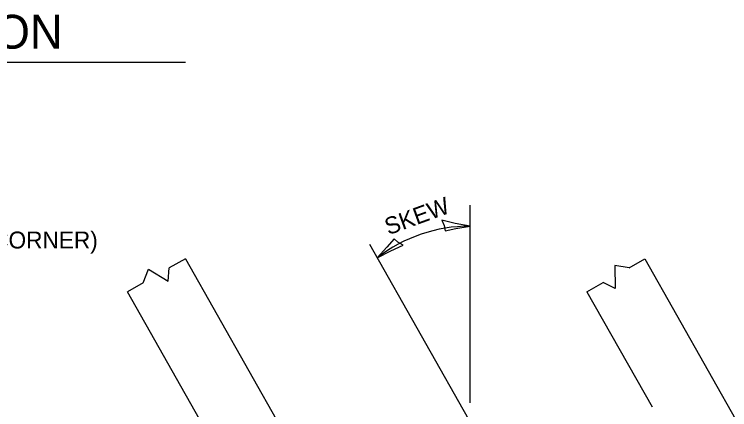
# Model space of a CAD drawing. Extents: x 2133490 to 2172050, y 2138301 to 2145980.
# Drawn here: x 2141911.4 to 2142165, y 2145080.2 to 2145220.3 of the extents above; entities that cross this region are included whole.
import ezdxf

# ---------------------------------------------------------------- set-up
doc = ezdxf.new("R2010")
doc.units = 0
for name, color, linetype in [('Level 40', 7, 'Continuous'), ('Level 63', 7, 'Continuous'), ('ROW_PR_Notes', 7, 'Continuous')]:
    doc.layers.add(name, color=color, linetype=linetype)

msp = doc.modelspace()

# ---------------------------------------------------------------- linework, layer by layer
at = {"layer": 'Level 40'}
msp.add_line((2142037.36, 2145138.77), (2142193.56, 2144863.13), dxfattribs=at)
at = {"layer": 'Level 63'}
for points in [[(2142063.02, 2145147.33), (2142063.82, 2145145.4), (2142064.13, 2145143.56), (2142068, 2145144.35), (2142073.01, 2145145.19), (2142067.68, 2145146.18)], [(2142049.26, 2145138.47), (2142047.43, 2145139.48), (2142046.05, 2145140.75), (2142043.5, 2145137.73), (2142040.08, 2145133.98), (2142044.89, 2145136.49)]]:
    msp.add_lwpolyline(points, close=True, dxfattribs=at)
at = {"layer": 'ROW_PR_Notes'}
for p, q in [((2141751.11, 2145203.37), (2141972.08, 2145203.37)), ((2142073.01, 2145082.58), (2142073.01, 2145152.64)), ((2141972.06, 2145133.63), (2141966.33, 2145130.39)), ((2141972.06, 2145133.63), (2142035.05, 2145022.47)), ((2142129.34, 2145130.43), (2142134.98, 2145133.63)), ((2142134.98, 2145133.63), (2142291.06, 2144858.2)), ((2141965.91, 2145125.69), (2141966.33, 2145130.39)), ((2142129.34, 2145130.43), (2142124.31, 2145131.24)), ((2142124.31, 2145131.24), (2142124.4, 2145123.17)), ((2141957.15, 2145125.18), (2141959.04, 2145129.91)), ((2141959.04, 2145129.91), (2141965.91, 2145125.69)), ((2141957.15, 2145125.18), (2141951.5, 2145121.98)), ((2142114.43, 2145121.99), (2142120.16, 2145125.23)), ((2142124.4, 2145123.17), (2142120.16, 2145125.23)), ((2142107.58, 2144846.56), (2141951.5, 2145121.99)), ((2142114.43, 2145121.99), (2142137.56, 2145081.17))]:
    msp.add_line(p, q, dxfattribs=at)
msp.add_arc((2142072.74, 2145092.01), 53.18, 89.7124, 127.887, dxfattribs=at)

# ---------------------------------------------------------------- texts
at = {"layer": 'Level 63'}
msp.add_text('HALF LONG SECTION', height=12, dxfattribs=at).set_placement((2141761.82, 2145208.11))
at = {"layer": 'ROW_PR_Notes'}
msp.add_text('SKEW', height=6, rotation=20, dxfattribs=at).set_placement((2142044.04, 2145141.96))
msp.add_text('1-#  v BAR (EACH CORNER)', height=6, dxfattribs=at).set_placement((2141835.37, 2145137.3))

doc.saveas('drawing.dxf')
